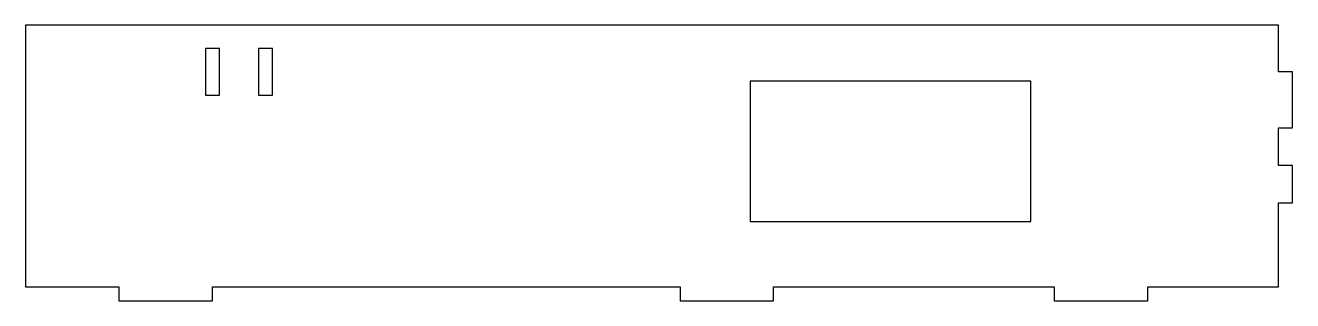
# Model space of a CAD drawing. Header units: millimetres. Extents: x 0 to 271, y 0 to 59.
import ezdxf

# ---------------------------------------------------------------- set-up
doc = ezdxf.new("R2010")
doc.units = ezdxf.units.MM
doc.layers.add('CUT', color=1, linetype='Continuous')

msp = doc.modelspace()

# ---------------------------------------------------------------- linework, layer by layer
at = {"layer": 'CUT'}
for points in [[(0, 3), (20, 3), (20, 0), (40, 0), (40, 3), (140, 3), (140, 0), (160, 0), (160, 3), (220, 3), (220, 0), (240, 0), (240, 3), (268, 3), (268, 21), (271, 21), (271, 29), (268, 29), (268, 37), (271, 37), (271, 49), (268, 49), (268, 59), (0, 59)], [(38.5, 44), (41.5, 44), (41.5, 54), (38.5, 54)], [(49.833, 44), (52.833, 44), (52.833, 54), (49.833, 54)], [(155, 17), (215, 17), (215, 47), (155, 47)]]:
    msp.add_lwpolyline(points, close=True, dxfattribs=at)

doc.saveas('drawing.dxf')
